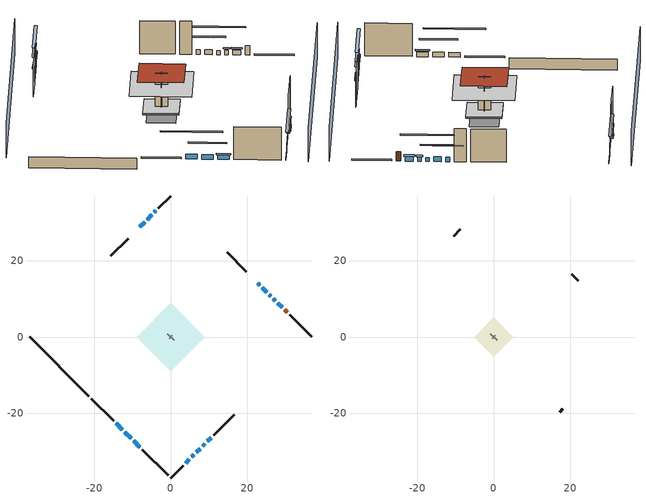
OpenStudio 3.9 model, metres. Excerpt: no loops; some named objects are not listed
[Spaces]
conditioned space 1
 floor to garage 1 (Floor1 construction): -5.17,0 0,5.17 5.17,0 0,-5.17 z0.3
 floor foundation (Slab2 construction): -4.21,0 0,4.21 4.21,0 0,-4.21 z-2.13
 floor adiabatic (AdiabaticFloorConstruction): -8.94,0 0,8.94 8.94,0 0,-8.94 z5.18
 wall outside (Wall3 construction): -7.46,-29.48 -0.66,-36.28 z0.3:7.62
 wall outside (Wall4 construction): -11.14,25.8 -15.71,21.24 z0.3:7.62
 wall outside (Wall7 construction): 19.81,17.13 14.76,22.19 z0.3:7.62
 wall outside (Wall8 construction): 11.24,-25.7 16.59,-20.35 z0.3:7.62
 wall outside (RimJoist1 construction): -20.77,-16.17 -14.99,-21.95 z0.3:0.61
 wall outside (RimJoist2 construction): 0,36.94 -3.21,33.73 z0.3:0.61
 wall outside (RimJoist3 construction): 36.94,0 31.17,5.78 z0.3:0.61
 wall outside (RimJoist4 construction): 0,-36.94 3.21,-33.73 z0.3:0.61
 wall outside (AdiabaticWallConstruction): -14.33,-22.61 -12.7,-24.24 / -12.04,-24.9 -10.41,-26.53 / -9.76,-27.19 -8.12,-28.82 / 23.38,13.56 22.85,14.09 / 27.44,9.51 26.9,10.04 z0.3:1.31; -3.87,33.07 -4.3,32.64 z0.3:1.1; -4.96,31.99 -6.2,30.74 / -6.86,30.09 -8.1,28.84 z0.3:1.49; 26.25,10.69 25.81,11.13 z0.3:1.13; 25.15,11.79 24.04,12.9 / 29.21,7.74 28.09,8.85 z0.3:1.37; 3.87,-33.07 4.87,-32.07 / 6.73,-30.22 7.73,-29.22 / 9.58,-27.36 10.58,-26.36 z0.3:1.22; 5.52,-31.42 6.07,-30.87 / 8.38,-28.56 8.93,-28.01 z0.3:1.34
 wall outside (AdiabaticWallConstruction 1): 30.51,6.43 29.86,7.08 z0.3:2.34
 wall to garage 1 (Wall5 construction): 0.86,-0.86 -0.86,0.86 z0.3:7.62
 wall to garage 1 (Wall6 construction): 0.43,0.43 -0.43,-0.43 z0.3:7.62
 wall foundation (FoundationWall1 construction): -36.94,0 -21.42,-15.52 z-2.13:0.3
 window (WindowConstruction): -14.33,-22.61 -12.7,-24.24 z0.3:1.31
 window (WindowConstruction 1): -12.04,-24.9 -10.41,-26.53 z0.3:1.31
 window (WindowConstruction 2): -9.75,-27.19 -8.12,-28.82 z0.3:1.31
 window (WindowConstruction 3): -3.87,33.07 -4.3,32.64 z0.3:1.1
 window (WindowConstruction 4): -4.96,31.99 -6.2,30.74 z0.3:1.49
 window (WindowConstruction 5): -6.86,30.09 -8.1,28.84 z0.3:1.49
 window (WindowConstruction 6): 26.25,10.69 25.81,11.13 z0.3:1.13
 window (WindowConstruction 7): 25.15,11.79 24.04,12.9 z0.3:1.37
 window (WindowConstruction 8): 23.38,13.56 22.85,14.09 z0.3:1.31
 window (WindowConstruction 9): 29.21,7.74 28.09,8.85 z0.3:1.37
 window (WindowConstruction 10): 27.43,9.51 26.91,10.04 z0.3:1.31
 window (WindowConstruction 11): 3.87,-33.07 4.87,-32.07 z0.3:1.22
 window (WindowConstruction 12): 5.52,-31.42 6.07,-30.87 z0.3:1.34
 window (WindowConstruction 13): 6.73,-30.22 7.72,-29.22 z0.3:1.22
 window (WindowConstruction 14): 8.38,-28.56 8.93,-28.02 z0.3:1.34
 window (WindowConstruction 15): 9.58,-27.36 10.58,-26.36 z0.3:1.22
 door (Door): 30.51,6.43 29.86,7.08 z0.3:2.34
 ceiling adiabatic (AdiabaticFloorConstruction): 0,-8.94 8.94,0 0,8.94 -8.94,0 z5.18
 roof outside (Roof1 construction): 0,6.67 -6.67,0 0,-6.67 6.67,0 z7.62
garage 1
 floor foundation (Slab1 construction): -5.17,0 0,5.17 5.17,0 0,-5.17 z0
 wall outside (Wall1 construction): -8.76,28.18 -10.48,26.46 z0.3:7.62
 wall outside (Wall2 construction): 22.19,14.75 20.47,16.47 z0.3:7.62
 wall outside (Wall9 construction): 17.25,-19.69 18.11,-18.83 z0.3:7.62
shading: 3.23,-40.17 40.17,-3.23 / -3.23,40.17 -40.17,3.23 z0:7.62; -9.04,-27.9 -18,-18.94 -18.43,-19.37 -9.47,-28.34 z6.49; -8.47,-28.47 -13.98,-22.96 -14.42,-23.39 -8.9,-28.9 z4.05; -7.91,-29.04 -9.97,-26.97 -10.4,-27.4 -8.34,-29.47 z1.62; -7.96,28.98 -0.2,36.74 -0.64,37.17 -8.39,29.41 z6.28; -8.14,28.8 -3.02,33.93 -3.45,34.36 -8.57,29.23 z4.24; -8.32,28.63 -6.64,30.3 -7.07,30.73 -8.75,29.06 z1.8; 22.15,14.8 29.91,7.03 30.34,7.46 22.58,15.23 z6.31; 22.1,14.84 27.09,9.85 27.52,10.28 22.53,15.27 z4.11; 20.91,16.03 25.32,11.62 25.75,12.05 21.34,16.46 z4.05; 27.88,9.07 29.42,7.52 29.85,7.95 28.31,9.5 z1.68; 26.69,10.25 27.65,9.29 28.08,9.72 27.12,10.68 z1.62; 8.53,-28.41 0.2,-36.74 0.64,-37.17 8.96,-28.84 z6.4; 8.01,-28.93 3.58,-33.36 4.02,-33.79 8.44,-29.36 z4.08; 9.66,-27.28 4.79,-32.16 5.22,-32.59 10.1,-27.71 z3.96; 9.14,-27.8 8.17,-28.78 8.6,-29.21 9.57,-28.23 z1.65; 10.8,-26.14 9.37,-27.57 9.8,-28 11.23,-26.58 z1.52
[Site]
Portland Intl Arpt_OR: Latitude {deg}=45.59; Longitude {deg}=-122.6; Time Zone {hr}=-8; Elevation {m}=33; Terrain=Suburbs; Keep Site Location Information=Yes
[Site:GroundTemperature:Shallow]
10.2558, 8.96328, 8.85977, 9.47314, 11.9355, 14.3863, 16.5111, 17.8571, 17.9714, 16.8767, 14.8061, 12.4304
[Site:WaterMainsTemperature]
Calculation Method=Schedule; Temperature Schedule=mains temperature schedule
[Building]
Building 1
[Material] Roughness=Rough
Name | Thickness {m} | Conductivity {W/m-K} | Density {kg/m3} | Specific Heat {J/kg-K} | Thermal Absorptance | Solar Absorptance | Visible Absorptance
slate or tile shingles | 0.01905 | 0.840978 | 1899.972 | 799.717 | 0.9 | 0.75 | 0.75
roof rigid ins | 0.103632 | 0.029427 | 32.04 | 1214.23 | 0.9 | 0.7 | 0.7
osb sheathing 0.75 in. | 0.01905 | 0.115458 | 512.64 | 1214.23 | 0.9 | 0.7 | 0.7
roof stud and cavity | 0.2032 | 0.0822971 | 78.34581 | 1123.46 | 0.9 | 0.7 | 0.7
gypsum board | 0.0127 | 0.160291 | 801 | 837.4 | 0.9 | 0.6 | 0.6
wood siding | 0.0254 | 0.102417 | 544.68 | 1172.36 | 0.9 | 0.85 | 0.85
osb sheathing 0.5 in. | 0.0127 | 0.115458 | 512.64 | 1214.23 | 0.9 | 0.7 | 0.7
wall stud and cavity | 0.1397 | 0.727959 | 139.0536 | 1170.24 | 0.9 | 0.6 | 0.6
wall stud and cavity 1 | 0.1397 | 0.550994 | 139.0536 | 1170.24 | 0.9 | 0.7 | 0.7
osb sheathing 0.5 in. 1; osb sheathing 0.5 in. 2 | 0.0127 | 0.115458 | 512.64 | 1214.23
wall stud and cavity 2 | 0.1397 | 0.335416 | 139.0536 | 1170.24 | 0.9 | 0.7 | 0.7
rim joist stud and cavity | 0.0508 | 0.178688 | 50.32683 | 1063.81 | 0.9 | 0.6 | 0.6
floor stud and cavity | 0.1397 | 0.923637 | 92.3553 | 1139.71 | 0.9 | 0.7 | 0.7
floor covering | 0.0127 | 0.0433444 | 54.468 | 1339.84 | 0.9 | 0.6 | 0.6
concrete 4.0 in. | 0.1016 | 1.803125 | 2242.8 | 837.4 | 0.9 | 0.7 | 0.7
concrete 8.0 in. | 0.2032 | 1.803125 | 2242.8 | 837.4 | 0.9 | 0.7 | 0.7
gypsum board 1 | 0.0127 | 0.160291 | 801 | 837.4 | 0.9 | 0.7 | 0.7
floor covering 1 | 0.0127 | 0.0450781 | 54.468 | 1339.84 | 0.9 | 0.9 | 0.9
wood siding 1; wood siding 2 | 0.0254 | 0.102417 | 544.68 | 1172.36
wall rigid ins; floor rigid ins | 0.512978 | 0.029427 | 32.04 | 1214.23 | 0.9 | 0.7 | 0.7
wall stud and cavity 3 | 0.0889 | 0.380278 | 52.3479 | 1209.89 | 0.9 | 0.7 | 0.7
door material | 0.04445 | 0.0612267 | 512.64 | 1214.23 | 0.9 | 0.7 | 0.7
floor stud and cavity 1 | 0.1397 | 1.75129 | 37.0049 | 1207.88 | 0.9 | 0.7 | 0.7
wall stud and cavity 4 | 0.0889 | 0.391764 | 83.0341 | 1211.67 | 0.9 | 0.7 | 0.7
furniture material conditioned space 1; furniture material garage 1 | 0.1524 | 0.115458 | 640.8 | 1214.23 | 0.9 | 0.6 | 0.6
[Construction]
Roof1 construction: slate or tile shingles, roof rigid ins, osb sheathing 0.75 in., roof stud and cavity, gypsum board
Wall1 construction; Wall2 construction: wood siding, osb sheathing 0.5 in., wall stud and cavity
Wall3 construction; Wall4 construction: wood siding, osb sheathing 0.5 in., wall stud and cavity 1, gypsum board
Wall5 construction: osb sheathing 0.5 in. 1, wall stud and cavity 2, gypsum board
Wall6 construction: osb sheathing 0.5 in. 2, wall stud and cavity 2, gypsum board
Wall7 construction; Wall8 construction: wood siding, osb sheathing 0.5 in. 1, wall stud and cavity 1, gypsum board
Wall9 construction: wood siding, osb sheathing 0.5 in. 1, wall stud and cavity
RimJoist1 construction; RimJoist2 construction; RimJoist3 construction; RimJoist4 construction: wood siding, rim joist stud and cavity
Floor1 construction: floor stud and cavity, osb sheathing 0.75 in., floor covering
Slab1 construction: concrete 4.0 in.
FoundationWall1 construction: concrete 8.0 in., gypsum board 1
Slab2 construction: concrete 4.0 in., floor covering 1
WindowConstruction; WindowConstruction 1; WindowConstruction 2; WindowConstruction 3; WindowConstruction 4; WindowConstruction 5; WindowConstruction 6; WindowConstruction 7; WindowConstruction 8; WindowConstruction 9; WindowConstruction 10; WindowConstruction 11; WindowConstruction 12; WindowConstruction 13; WindowConstruction 14; WindowConstruction 15: WindowMaterial
AdiabaticWallConstruction: wood siding 1, wall rigid ins, wall stud and cavity 3, gypsum board
Door: door material
AdiabaticWallConstruction 1: wood siding 2, wall rigid ins, wall stud and cavity 3, gypsum board
AdiabaticFloorConstruction: floor stud and cavity 1, floor rigid ins, osb sheathing 0.75 in., floor covering
PartitionWallConstruction: gypsum board, wall stud and cavity 4, gypsum board
furniture construction conditioned space 1: furniture material conditioned space 1
furniture construction garage 1: furniture material garage 1
[WindowMaterial:SimpleGlazingSystem]
WindowMaterial: U-Factor {W/m2-K}=4.31528; Solar Heat Gain Coefficient=0.67
[ThermalZone] Multiplier=1; Use Ideal Air Loads=No
Name | Volume {m3} | Thermostat
conditioned space | 606.66 | conditioned space temperature setpoint
garage | 130.484
[Sizing:Zone]
garage: Zone Cooling Design Supply Air Temperature Input Method=SupplyAirTemperature; Zone Cooling Design Supply Air Temperature {C}=14; Zone Cooling Design Supply Air Temperature Difference {deltaC}=11.11; Zone Heating Design Supply Air Temperature Input Method=SupplyAirTemperature; Zone Heating Design Supply Air Temperature {C}=40; Zone Heating Design Supply Air Temperature Difference {deltaC}=11.11; Zone Cooling Design Supply Air Humidity Ratio {kg-H2O/kg-air}=0.0085; Zone Heating Design Supply Air Humidity Ratio {kg-H2O/kg-air}=0.008; Cooling Design Air Flow Method=DesignDay; Heating Design Air Flow Method=DesignDay; Account for Dedicated Outdoor Air System=No; Dedicated Outdoor Air System Control Strategy=NeutralSupplyAir; Dedicated Outdoor Air Low Setpoint Temperature for Design {C}=autosize; Dedicated Outdoor Air High Setpoint Temperature for Design {C}=autosize; Zone Load Sizing Method=Sensible Load Only No Latent Load; Zone Latent Cooling Design Supply Air Humidity Ratio Input Method=HumidityRatioDifference; Zone Cooling Design Supply Air Humidity Ratio Difference {kgWater/kgDryAir}=0.005; Zone Latent Heating Design Supply Air Humidity Ratio Input Method=HumidityRatioDifference; Zone Humidification Design Supply Air Humidity Ratio Difference {kgWater/kgDryAir}=0.005; Sizing Option=Coincident
[Space]
Name | Thermal Zone | Volume {m3}
conditioned space 1 | conditioned space | 606.66
garage 1 | garage | 130.484
[ThermostatSetpoint:DualSetpoint]
conditioned space temperature setpoint: Heating Setpoint Temperature Schedule=heating setpoint; Cooling Setpoint Temperature Schedule=cooling setpoint; Temperature Difference Between Cutout And Setpoint {deltaC}=0
[Foundation:Kiva] Wall Depth Below Slab {m}=0.2032
Name | Initial Indoor Air Temperature {C} | Wall Height Above Grade {m}
Foundation Kiva 1 | 13.4258 | 0.1016
Foundation Kiva 2 | 21.1111 | 0.3048
[Foundation:Kiva:Settings]
Soil Conductivity {W/m-K}=1.3848; Soil Density {kg/m3}=1842.3; Soil Specific Heat {J/kg-K}=418.7; Ground Solar Absorptivity=0.9; Ground Thermal Absorptivity=0.9; Ground Surface Roughness {m}=0.03; Far-Field Width {m}=40; Deep-Ground Boundary Condition=ZeroFlux; Deep-Ground Depth {m}=40; Minimum Cell Dimension {m}=0.2; Maximum Cell Growth Coefficient=3; Simulation Timestep=Timestep
[SurfaceProperty:ExposedFoundationPerimeter] Exposed Perimeter Calculation Method=TotalExposedPerimeter
Name | Total Exposed Perimeter {m}
Slab1 | 18.288
Slab2 | 21.9456
[SurfaceProperty:IncidentSolarMultiplier] Incident Solar Multiplier=1; Incident Solar Multiplier Schedule=trans schedule winter=0.85 summer=0.7
Window1; Window2; Window3; Window4; Window5; Window6; Window7; Window8; Window9; Window10; Window11; Window12; Window13; Window14; Window15; Window16
[InternalMass:Definition] Design Level Calculation Method=SurfaceArea
Name | Construction | Surface Area {m2}
partition wall mass | PartitionWallConstruction | 248.794
furniture mass conditioned space 1 | furniture construction conditioned space 1 | 99.51774
furniture mass garage 1 | furniture construction garage 1 | 5.35122
[InternalMass] Multiplier=1
Name | Internal Mass Definition | Space or SpaceType
partition wall mass | partition wall mass | conditioned space 1
furniture mass conditioned space 1 | furniture mass conditioned space 1 | conditioned space 1
furniture mass garage 1 | furniture mass garage 1 | garage 1
[EnergyManagementSystem:Sensor]
Name | Output Variable or Output Meter Index Key | Output Variable or Output Meter
water_heater_amb_temp | garage | Zone Mean Air Temperature
water_heater_amb_rh | garage | Zone Air Relative Humidity
water_heater_T_set | water heater setpoint | Schedule Value
out_pb_s |  | Site Outdoor Air Barometric Pressure
out_wt_s |  | Site Outdoor Air Humidity Ratio
site_vw_s |  | Site Wind Speed
cool_season | cooling season schedule | Schedule Value
natural_vent_s | natural vent schedule | Schedule Value
htg_sp_s | heating setpoint | Schedule Value
clg_sp_s | cooling setpoint | Schedule Value
mech_vent_range_fan_0_sch_s | mech vent range fan 0 schedule | Schedule Value
mech_vent_bath_fan_0_sch_s | mech vent bath fan 0 schedule | Schedule Value
clothes_dryer_exhaust_0_sch_s | clothes_dryer | Schedule Value
htg_load_cond |  | Heating:EnergyTransfer:Zone:CONDITIONED SPACE
clg_load_cond |  | Cooling:EnergyTransfer:Zone:CONDITIONED SPACE
s_conv | Floor1 | Surface Inside Face Convection Heat Gain Energy
s_ig | Floor1 | Surface Inside Face Internal Gains Radiation Heat Gain Energy
s_sol | Floor1 | Surface Inside Face Solar Radiation Heat Gain Energy
s_lgt | Floor1 | Surface Inside Face Lights Radiation Heat Gain Energy
s_surf | Floor1 | Surface Inside Face Net Surface Thermal Radiation Heat Gain Energy
s_conv_1 | FoundationWall1 | Surface Inside Face Convection Heat Gain Energy
s_ig_1 | FoundationWall1 | Surface Inside Face Internal Gains Radiation Heat Gain Energy
s_sol_1 | FoundationWall1 | Surface Inside Face Solar Radiation Heat Gain Energy
s_lgt_1 | FoundationWall1 | Surface Inside Face Lights Radiation Heat Gain Energy
s_surf_1 | FoundationWall1 | Surface Inside Face Net Surface Thermal Radiation Heat Gain Energy
s_conv_2 | inferred conditioned ceiling | Surface Inside Face Convection Heat Gain Energy
s_ig_2 | inferred conditioned ceiling | Surface Inside Face Internal Gains Radiation Heat Gain Energy
s_sol_2 | inferred conditioned ceiling | Surface Inside Face Solar Radiation Heat Gain Energy
s_lgt_2 | inferred conditioned ceiling | Surface Inside Face Lights Radiation Heat Gain Energy
s_surf_2 | inferred conditioned ceiling | Surface Inside Face Net Surface Thermal Radiation Heat Gain Energy
s_conv_3 | inferred conditioned floor | Surface Inside Face Convection Heat Gain Energy
s_ig_3 | inferred conditioned floor | Surface Inside Face Internal Gains Radiation Heat Gain Energy
s_sol_3 | inferred conditioned floor | Surface Inside Face Solar Radiation Heat Gain Energy
s_lgt_3 | inferred conditioned floor | Surface Inside Face Lights Radiation Heat Gain Energy
s_surf_3 | inferred conditioned floor | Surface Inside Face Net Surface Thermal Radiation Heat Gain Energy
s_conv_4 | RimJoist1 | Surface Inside Face Convection Heat Gain Energy
s_ig_4 | RimJoist1 | Surface Inside Face Internal Gains Radiation Heat Gain Energy
s_sol_4 | RimJoist1 | Surface Inside Face Solar Radiation Heat Gain Energy
s_lgt_4 | RimJoist1 | Surface Inside Face Lights Radiation Heat Gain Energy
s_surf_4 | RimJoist1 | Surface Inside Face Net Surface Thermal Radiation Heat Gain Energy
s_conv_5 | RimJoist2 | Surface Inside Face Convection Heat Gain Energy
s_ig_5 | RimJoist2 | Surface Inside Face Internal Gains Radiation Heat Gain Energy
s_sol_5 | RimJoist2 | Surface Inside Face Solar Radiation Heat Gain Energy
s_lgt_5 | RimJoist2 | Surface Inside Face Lights Radiation Heat Gain Energy
s_surf_5 | RimJoist2 | Surface Inside Face Net Surface Thermal Radiation Heat Gain Energy
s_conv_6 | RimJoist3 | Surface Inside Face Convection Heat Gain Energy
s_ig_6 | RimJoist3 | Surface Inside Face Internal Gains Radiation Heat Gain Energy
s_sol_6 | RimJoist3 | Surface Inside Face Solar Radiation Heat Gain Energy
s_lgt_6 | RimJoist3 | Surface Inside Face Lights Radiation Heat Gain Energy
s_surf_6 | RimJoist3 | Surface Inside Face Net Surface Thermal Radiation Heat Gain Energy
s_conv_7 | RimJoist4 | Surface Inside Face Convection Heat Gain Energy
s_ig_7 | RimJoist4 | Surface Inside Face Internal Gains Radiation Heat Gain Energy
s_sol_7 | RimJoist4 | Surface Inside Face Solar Radiation Heat Gain Energy
s_lgt_7 | RimJoist4 | Surface Inside Face Lights Radiation Heat Gain Energy
s_surf_7 | RimJoist4 | Surface Inside Face Net Surface Thermal Radiation Heat Gain Energy
s_conv_8 | Roof1 | Surface Inside Face Convection Heat Gain Energy
s_ig_8 | Roof1 | Surface Inside Face Internal Gains Radiation Heat Gain Energy
s_sol_8 | Roof1 | Surface Inside Face Solar Radiation Heat Gain Energy
s_lgt_8 | Roof1 | Surface Inside Face Lights Radiation Heat Gain Energy
s_surf_8 | Roof1 | Surface Inside Face Net Surface Thermal Radiation Heat Gain Energy
s_conv_9 | Slab2 | Surface Inside Face Convection Heat Gain Energy
s_ig_9 | Slab2 | Surface Inside Face Internal Gains Radiation Heat Gain Energy
s_sol_9 | Slab2 | Surface Inside Face Solar Radiation Heat Gain Energy
s_lgt_9 | Slab2 | Surface Inside Face Lights Radiation Heat Gain Energy
s_surf_9 | Slab2 | Surface Inside Face Net Surface Thermal Radiation Heat Gain Energy
ss_sol | Door1 | Surface Inside Face Solar Radiation Heat Gain Energy
ss_lgt | Door1 | Surface Inside Face Lights Radiation Heat Gain Energy
ss_conv | Door1 | Surface Inside Face Convection Heat Gain Energy
ss_ig | Door1 | Surface Inside Face Internal Gains Radiation Heat Gain Energy
ss_surf | Door1 | Surface Inside Face Net Surface Thermal Radiation Heat Gain Energy
ss_conv_1 | Window1 | Surface Inside Face Convection Heat Gain Energy
ss_ig_1 | Window1 | Surface Inside Face Internal Gains Radiation Heat Gain Energy
ss_surf_1 | Window1 | Surface Inside Face Net Surface Thermal Radiation Heat Gain Energy
ss_trans_in | Window1 | Surface Window Transmitted Solar Radiation Rate
ss_back_out | Window1 | Surface Window Shortwave from Zone Back Out Window Heat Transfer Rate
ss_trans_out | Window1 | Surface Inside Face Initial Transmitted Diffuse Transmitted Out Window Solar Radiation Rate
ss_conv_2 | Window10 | Surface Inside Face Convection Heat Gain Energy
ss_ig_2 | Window10 | Surface Inside Face Internal Gains Radiation Heat Gain Energy
ss_surf_2 | Window10 | Surface Inside Face Net Surface Thermal Radiation Heat Gain Energy
ss_trans_in_1 | Window10 | Surface Window Transmitted Solar Radiation Rate
ss_back_out_1 | Window10 | Surface Window Shortwave from Zone Back Out Window Heat Transfer Rate
ss_trans_out_1 | Window10 | Surface Inside Face Initial Transmitted Diffuse Transmitted Out Window Solar Radiation Rate
ss_conv_3 | Window11 | Surface Inside Face Convection Heat Gain Energy
ss_ig_3 | Window11 | Surface Inside Face Internal Gains Radiation Heat Gain Energy
ss_surf_3 | Window11 | Surface Inside Face Net Surface Thermal Radiation Heat Gain Energy
ss_trans_in_2 | Window11 | Surface Window Transmitted Solar Radiation Rate
ss_back_out_2 | Window11 | Surface Window Shortwave from Zone Back Out Window Heat Transfer Rate
ss_trans_out_2 | Window11 | Surface Inside Face Initial Transmitted Diffuse Transmitted Out Window Solar Radiation Rate
ss_conv_4 | Window12 | Surface Inside Face Convection Heat Gain Energy
ss_ig_4 | Window12 | Surface Inside Face Internal Gains Radiation Heat Gain Energy
ss_surf_4 | Window12 | Surface Inside Face Net Surface Thermal Radiation Heat Gain Energy
ss_trans_in_3 | Window12 | Surface Window Transmitted Solar Radiation Rate
ss_back_out_3 | Window12 | Surface Window Shortwave from Zone Back Out Window Heat Transfer Rate
ss_trans_out_3 | Window12 | Surface Inside Face Initial Transmitted Diffuse Transmitted Out Window Solar Radiation Rate
ss_conv_5 | Window13 | Surface Inside Face Convection Heat Gain Energy
ss_ig_5 | Window13 | Surface Inside Face Internal Gains Radiation Heat Gain Energy
ss_surf_5 | Window13 | Surface Inside Face Net Surface Thermal Radiation Heat Gain Energy
ss_trans_in_4 | Window13 | Surface Window Transmitted Solar Radiation Rate
ss_back_out_4 | Window13 | Surface Window Shortwave from Zone Back Out Window Heat Transfer Rate
ss_trans_out_4 | Window13 | Surface Inside Face Initial Transmitted Diffuse Transmitted Out Window Solar Radiation Rate
ss_conv_6 | Window14 | Surface Inside Face Convection Heat Gain Energy
ss_ig_6 | Window14 | Surface Inside Face Internal Gains Radiation Heat Gain Energy
ss_surf_6 | Window14 | Surface Inside Face Net Surface Thermal Radiation Heat Gain Energy
ss_trans_in_5 | Window14 | Surface Window Transmitted Solar Radiation Rate
ss_back_out_5 | Window14 | Surface Window Shortwave from Zone Back Out Window Heat Transfer Rate
ss_trans_out_5 | Window14 | Surface Inside Face Initial Transmitted Diffuse Transmitted Out Window Solar Radiation Rate
ss_conv_7 | Window15 | Surface Inside Face Convection Heat Gain Energy
ss_ig_7 | Window15 | Surface Inside Face Internal Gains Radiation Heat Gain Energy
ss_surf_7 | Window15 | Surface Inside Face Net Surface Thermal Radiation Heat Gain Energy
ss_trans_in_6 | Window15 | Surface Window Transmitted Solar Radiation Rate
ss_back_out_6 | Window15 | Surface Window Shortwave from Zone Back Out Window Heat Transfer Rate
ss_trans_out_6 | Window15 | Surface Inside Face Initial Transmitted Diffuse Transmitted Out Window Solar Radiation Rate
ss_conv_8 | Window16 | Surface Inside Face Convection Heat Gain Energy
ss_ig_8 | Window16 | Surface Inside Face Internal Gains Radiation Heat Gain Energy
ss_surf_8 | Window16 | Surface Inside Face Net Surface Thermal Radiation Heat Gain Energy
ss_trans_in_7 | Window16 | Surface Window Transmitted Solar Radiation Rate
ss_back_out_7 | Window16 | Surface Window Shortwave from Zone Back Out Window Heat Transfer Rate
ss_trans_out_7 | Window16 | Surface Inside Face Initial Transmitted Diffuse Transmitted Out Window Solar Radiation Rate
ss_conv_9 | Window2 | Surface Inside Face Convection Heat Gain Energy
ss_ig_9 | Window2 | Surface Inside Face Internal Gains Radiation Heat Gain Energy
ss_surf_9 | Window2 | Surface Inside Face Net Surface Thermal Radiation Heat Gain Energy
ss_trans_in_8 | Window2 | Surface Window Transmitted Solar Radiation Rate
ss_back_out_8 | Window2 | Surface Window Shortwave from Zone Back Out Window Heat Transfer Rate
ss_trans_out_8 | Window2 | Surface Inside Face Initial Transmitted Diffuse Transmitted Out Window Solar Radiation Rate
ss_conv_10 | Window3 | Surface Inside Face Convection Heat Gain Energy
ss_ig_10 | Window3 | Surface Inside Face Internal Gains Radiation Heat Gain Energy
ss_surf_10 | Window3 | Surface Inside Face Net Surface Thermal Radiation Heat Gain Energy
ss_trans_in_9 | Window3 | Surface Window Transmitted Solar Radiation Rate
ss_back_out_9 | Window3 | Surface Window Shortwave from Zone Back Out Window Heat Transfer Rate
ss_trans_out_9 | Window3 | Surface Inside Face Initial Transmitted Diffuse Transmitted Out Window Solar Radiation Rate
ss_conv_11 | Window4 | Surface Inside Face Convection Heat Gain Energy
ss_ig_11 | Window4 | Surface Inside Face Internal Gains Radiation Heat Gain Energy
ss_surf_11 | Window4 | Surface Inside Face Net Surface Thermal Radiation Heat Gain Energy
ss_trans_in_10 | Window4 | Surface Window Transmitted Solar Radiation Rate
ss_back_out_10 | Window4 | Surface Window Shortwave from Zone Back Out Window Heat Transfer Rate
ss_trans_out_10 | Window4 | Surface Inside Face Initial Transmitted Diffuse Transmitted Out Window Solar Radiation Rate
ss_conv_12 | Window5 | Surface Inside Face Convection Heat Gain Energy
ss_ig_12 | Window5 | Surface Inside Face Internal Gains Radiation Heat Gain Energy
ss_surf_12 | Window5 | Surface Inside Face Net Surface Thermal Radiation Heat Gain Energy
ss_trans_in_11 | Window5 | Surface Window Transmitted Solar Radiation Rate
ss_back_out_11 | Window5 | Surface Window Shortwave from Zone Back Out Window Heat Transfer Rate
ss_trans_out_11 | Window5 | Surface Inside Face Initial Transmitted Diffuse Transmitted Out Window Solar Radiation Rate
ss_conv_13 | Window6 | Surface Inside Face Convection Heat Gain Energy
ss_ig_13 | Window6 | Surface Inside Face Internal Gains Radiation Heat Gain Energy
ss_surf_13 | Window6 | Surface Inside Face Net Surface Thermal Radiation Heat Gain Energy
ss_trans_in_12 | Window6 | Surface Window Transmitted Solar Radiation Rate
ss_back_out_12 | Window6 | Surface Window Shortwave from Zone Back Out Window Heat Transfer Rate
ss_trans_out_12 | Window6 | Surface Inside Face Initial Transmitted Diffuse Transmitted Out Window Solar Radiation Rate
ss_conv_14 | Window7 | Surface Inside Face Convection Heat Gain Energy
ss_ig_14 | Window7 | Surface Inside Face Internal Gains Radiation Heat Gain Energy
ss_surf_14 | Window7 | Surface Inside Face Net Surface Thermal Radiation Heat Gain Energy
ss_trans_in_13 | Window7 | Surface Window Transmitted Solar Radiation Rate
ss_back_out_13 | Window7 | Surface Window Shortwave from Zone Back Out Window Heat Transfer Rate
ss_trans_out_13 | Window7 | Surface Inside Face Initial Transmitted Diffuse Transmitted Out Window Solar Radiation Rate
ss_conv_15 | Window8 | Surface Inside Face Convection Heat Gain Energy
ss_ig_15 | Window8 | Surface Inside Face Internal Gains Radiation Heat Gain Energy
ss_surf_15 | Window8 | Surface Inside Face Net Surface Thermal Radiation Heat Gain Energy
ss_trans_in_14 | Window8 | Surface Window Transmitted Solar Radiation Rate
ss_back_out_14 | Window8 | Surface Window Shortwave from Zone Back Out Window Heat Transfer Rate
ss_trans_out_14 | Window8 | Surface Inside Face Initial Transmitted Diffuse Transmitted Out Window Solar Radiation Rate
ss_conv_16 | Window9 | Surface Inside Face Convection Heat Gain Energy
ss_ig_16 | Window9 | Surface Inside Face Internal Gains Radiation Heat Gain Energy
ss_surf_16 | Window9 | Surface Inside Face Net Surface Thermal Radiation Heat Gain Energy
ss_trans_in_15 | Window9 | Surface Window Transmitted Solar Radiation Rate
ss_back_out_15 | Window9 | Surface Window Shortwave from Zone Back Out Window Heat Transfer Rate
ss_trans_out_15 | Window9 | Surface Inside Face Initial Transmitted Diffuse Transmitted Out Window Solar Radiation Rate
s_conv_10 | Wall3 | Surface Inside Face Convection Heat Gain Energy
s_ig_10 | Wall3 | Surface Inside Face Internal Gains Radiation Heat Gain Energy
s_sol_10 | Wall3 | Surface Inside Face Solar Radiation Heat Gain Energy
s_lgt_10 | Wall3 | Surface Inside Face Lights Radiation Heat Gain Energy
s_surf_10 | Wall3 | Surface Inside Face Net Surface Thermal Radiation Heat Gain Energy
s_conv_11 | Wall4 | Surface Inside Face Convection Heat Gain Energy
s_ig_11 | Wall4 | Surface Inside Face Internal Gains Radiation Heat Gain Energy
s_sol_11 | Wall4 | Surface Inside Face Solar Radiation Heat Gain Energy
s_lgt_11 | Wall4 | Surface Inside Face Lights Radiation Heat Gain Energy
s_surf_11 | Wall4 | Surface Inside Face Net Surface Thermal Radiation Heat Gain Energy
s_conv_12 | Wall5 | Surface Inside Face Convection Heat Gain Energy
s_ig_12 | Wall5 | Surface Inside Face Internal Gains Radiation Heat Gain Energy
s_sol_12 | Wall5 | Surface Inside Face Solar Radiation Heat Gain Energy
s_lgt_12 | Wall5 | Surface Inside Face Lights Radiation Heat Gain Energy
s_surf_12 | Wall5 | Surface Inside Face Net Surface Thermal Radiation Heat Gain Energy
s_conv_13 | Wall6 | Surface Inside Face Convection Heat Gain Energy
s_ig_13 | Wall6 | Surface Inside Face Internal Gains Radiation Heat Gain Energy
s_sol_13 | Wall6 | Surface Inside Face Solar Radiation Heat Gain Energy
s_lgt_13 | Wall6 | Surface Inside Face Lights Radiation Heat Gain Energy
s_surf_13 | Wall6 | Surface Inside Face Net Surface Thermal Radiation Heat Gain Energy
s_conv_14 | Wall7 | Surface Inside Face Convection Heat Gain Energy
s_ig_14 | Wall7 | Surface Inside Face Internal Gains Radiation Heat Gain Energy
s_sol_14 | Wall7 | Surface Inside Face Solar Radiation Heat Gain Energy
s_lgt_14 | Wall7 | Surface Inside Face Lights Radiation Heat Gain Energy
s_surf_14 | Wall7 | Surface Inside Face Net Surface Thermal Radiation Heat Gain Energy
s_conv_15 | Wall8 | Surface Inside Face Convection Heat Gain Energy
s_ig_15 | Wall8 | Surface Inside Face Internal Gains Radiation Heat Gain Energy
s_sol_15 | Wall8 | Surface Inside Face Solar Radiation Heat Gain Energy
s_lgt_15 | Wall8 | Surface Inside Face Lights Radiation Heat Gain Energy
s_surf_15 | Wall8 | Surface Inside Face Net Surface Thermal Radiation Heat Gain Energy
im_conv | furniture mass conditioned space 1 | Surface Inside Face Convection Heat Gain Energy
im_ig | furniture mass conditioned space 1 | Surface Inside Face Internal Gains Radiation Heat Gain Energy
im_sol | furniture mass conditioned space 1 | Surface Inside Face Solar Radiation Heat Gain Energy
im_lgt | furniture mass conditioned space 1 | Surface Inside Face Lights Radiation Heat Gain Energy
im_surf | furniture mass conditioned space 1 | Surface Inside Face Net Surface Thermal Radiation Heat Gain Energy
im_conv_1 | partition wall mass | Surface Inside Face Convection Heat Gain Energy
im_ig_1 | partition wall mass | Surface Inside Face Internal Gains Radiation Heat Gain Energy
im_sol_1 | partition wall mass | Surface Inside Face Solar Radiation Heat Gain Energy
im_lgt_1 | partition wall mass | Surface Inside Face Lights Radiation Heat Gain Energy
im_surf_1 | partition wall mass | Surface Inside Face Net Surface Thermal Radiation Heat Gain Energy
airflow_gain | infil flow | Infiltration Sensible Heat Gain Energy
airflow_loss | infil flow | Infiltration Sensible Heat Loss Energy
airflow_gain_1 | natural vent flow | Infiltration Sensible Heat Gain Energy
airflow_loss_1 | natural vent flow | Infiltration Sensible Heat Loss Energy
airflow_gain_2 | whole house fan flow | Infiltration Sensible Heat Gain Energy
airflow_loss_2 | whole house fan flow | Infiltration Sensible Heat Loss Energy
mv_conv | mech vent bath fan 0 | Electric Equipment Convective Heating Energy
mv_rad | mech vent bath fan 0 | Electric Equipment Radiant Heating Energy
mv_conv_1 | mech vent house fan | Electric Equipment Convective Heating Energy
mv_rad_1 | mech vent house fan | Electric Equipment Radiant Heating Energy
mv_conv_2 | mech vent house fan cfis | Electric Equipment Convective Heating Energy
mv_rad_2 | mech vent house fan cfis | Electric Equipment Radiant Heating Energy
mv_conv_3 | mech vent range fan 0 | Electric Equipment Convective Heating Energy
mv_rad_3 | mech vent range fan 0 | Electric Equipment Radiant Heating Energy
mv_conv_4 | mech vent house fan latent load | Other Equipment Convective Heating Energy
mv_rad_4 | mech vent house fan latent load | Other Equipment Radiant Heating Energy
mv_conv_5 | mech vent house fan sensible load | Other Equipment Convective Heating Energy
mv_rad_5 | mech vent house fan sensible load | Other Equipment Radiant Heating Energy
ig_lgt_conv | interior lighting | Lights Convective Heating Energy
ig_lgt_rad | interior lighting | Lights Radiant Heating Energy
ig_lgt_vis | interior lighting | Lights Visible Radiation Heating Energy
ig_ee_conv | clothes dryer | Electric Equipment Convective Heating Energy
ig_ee_rad | clothes dryer | Electric Equipment Radiant Heating Energy
[EnergyManagementSystem:Actuator]
Name | Actuated Component | Actuated Component Type | Actuated Component Control Type | Zone or Space
water_heater_sens_act | water heater sens | OtherEquipment | Power Level | garage 1
water_heater_lat_act | water heater lat | OtherEquipment | Power Level | garage 1
water_heater_hpwh_ec_adj_act | water heater energy adjustment1 | OtherEquipment | Power Level | garage 1
whole_house_fan_act | whole house fan | ElectricEquipment | Electricity Rate | conditioned space 1
mech_vent_house_fan_cfis_act | mech vent house fan cfis | ElectricEquipment | Electricity Rate | conditioned space 1
mech_vent_house_fan_sensible_load_act | mech vent house fan sensible load | OtherEquipment | Power Level | conditioned space 1
mech_vent_house_fan_latent_load_act | mech vent house fan latent load | OtherEquipment | Power Level | conditioned space 1
[OtherEquipment:Definition] Design Level Calculation Method=EquipmentLevel
Name | Design Level {W} | Fraction Latent | Fraction Radiant | Fraction Lost
water heater sens; mech vent house fan sensible load | 0 | 0 | 0 | 0
water heater lat; mech vent house fan latent load | 0 | 1 | 0 | 0
water heater energy adjustment1 | 0.01 | 0 | 0 | 1
clothes dryer 2 | 0 | 0.015 | 0.081 | 0.85
cooking range 2 | 0 | 0.08 | 0.432 | 0.2
general water use sensible | -25.2881 | 0 | 0.6 | 0
general water use latent | 25.6591 | 1 | 0 | 0
[OtherEquipment]
Name | Other Equipment Definition | Space or SpaceType | Schedule | Fuel Type
water heater sens | water heater sens | garage 1 | Always On Discrete
water heater lat | water heater lat | garage 1 | Always On Discrete
water heater energy adjustment1 | water heater energy adjustment1 | garage 1 | Always On Discrete | Electricity
clothes dryer 1 | clothes dryer 2 | conditioned space 1 | clothes_dryer | Electricity
cooking range 1 | cooking range 2 | conditioned space 1 | cooking_range | Electricity
general water use sensible | general water use sensible | conditioned space 1 | general water use schedule
general water use latent | general water use latent | conditioned space 1 | general water use schedule
mech vent house fan sensible load | mech vent house fan sensible load | conditioned space 1 | Always On Discrete
mech vent house fan latent load | mech vent house fan latent load | conditioned space 1 | Always On Discrete
[ElectricEquipment:Definition] Design Level Calculation Method=EquipmentLevel
Name | Design Level {W} | Fraction Latent | Fraction Radiant | Fraction Lost
clothes washer | 420.729 | 0.03 | 0.162 | 0.7
clothes dryer | 6952.15 | 0.015 | 0.081 | 0.85
fridge | 41.5354 | 0 | 0.6 | 0
freezer | 194.914 | 0 | 0.6 | 0
cooking range | 1040.9 | 0.08 | 0.432 | 0.2
misc tv | 173.585 | 0 | 0.6 | 0
misc plug loads | 164.303 | 0.021 | 0.558 | 0.049
whole house fan; mech vent house fan | 0 | 0 | 0 | 1
mech vent house fan cfis | 0 | 0 | 0 | 0
mech vent range fan 0; mech vent bath fan 0 | 30 | 0 | 0 | 1
[ElectricEquipment]
Name | Electric Equipment Definition | Space or SpaceType | Schedule
clothes washer | clothes washer | conditioned space 1 | clothes_washer
clothes dryer | clothes dryer | conditioned space 1 | clothes_dryer
fridge | fridge | conditioned space 1 | fridge schedule
freezer | freezer | garage 1 | freezer schedule
cooking range | cooking range | conditioned space 1 | cooking_range
misc tv | misc tv | conditioned space 1 | plug_loads_tv
misc plug loads | misc plug loads | conditioned space 1 | plug_loads_other
whole house fan | whole house fan | conditioned space 1 | Always On Discrete
mech vent house fan | mech vent house fan | conditioned space 1 | mech vent house fan schedule
mech vent house fan cfis | mech vent house fan cfis | conditioned space 1 | mech vent house fan cfis schedule
mech vent range fan 0 | mech vent range fan 0 | conditioned space 1 | mech vent range fan 0 schedule
mech vent bath fan 0 | mech vent bath fan 0 | conditioned space 1 | mech vent bath fan 0 schedule
[WaterUse:Equipment:Definition]
clothes washer: Peak Flow Rate {m3/s}=1.32329e-05
[Lights:Definition] Design Level Calculation Method=LightingLevel; Fraction Radiant=0.6; Fraction Visible=0.2; Return Air Fraction=0
Name | Lighting Level {W}
interior lighting | 296.621
garage lighting | 7.26008
[Lights] Fraction Replaceable=1
Name | Lights Definition | Space or SpaceType | Schedule
interior lighting | interior lighting | conditioned space 1 | lighting_interior
garage lighting | garage lighting | garage 1 | lighting_garage
[Exterior:Lights:Definition]
exterior lighting: Design Level {W}=8.97151
[Exterior:Lights]
exterior lighting: Exterior Lights Definition=exterior lighting; Schedule=exterior lighting schedule
[People:Definition]
occupants: Number of People Calculation Method=People; Number of People {people}=1; Fraction Radiant=0.314171; Sensible Heat Fraction=0.56303; Carbon Dioxide Generation Rate {m3/s-W}=0; Enable ASHRAE 55 Comfort Warnings=No; Mean Radiant Temperature Calculation Type=EnclosureAveraged
[People]
occupants: People Definition=occupants; Space or SpaceType=conditioned space 1; Number of People Schedule=occupants; Activity Level Schedule=occupants activity schedule; Multiplier=1
[SpaceInfiltration:DesignFlowRate] Space or SpaceType=conditioned space 1; Schedule=Always On Discrete; Design Flow Rate Calculation Method=Flow/Space; Design Flow Rate {m3/s}=0
natural vent flow; whole house fan flow; infil flow
[SpaceInfiltration:EffectiveLeakageArea]
infil garage 1: Space or SpaceType=garage 1; Schedule=Always On Discrete; Effective Air Leakage Area {cm2}=815.51; Stack Coefficient=0.000129147; Wind Coefficient=4.64657e-05
[Schedule:Ruleset]
Name | Default Day Schedule
heating setpoint | heating setpoint default day
cooling setpoint | cooling setpoint default day
trans schedule winter=0.85 summer=0.7 | trans schedule winter=0.85 summer=0.7 default day
freezer schedule | freezer schedule default day
exterior lighting schedule | exterior lighting schedule default day
general water use schedule | general water use schedule default day
mech vent range fan 0 schedule | mech vent range fan 0 schedule default day
mech vent bath fan 0 schedule | mech vent bath fan 0 schedule default day
[Schedule:Day]
heating setpoint default day; cooling setpoint default day; trans schedule winter=0.85 summer=0.7 default day; freezer schedule default day; exterior lighting schedule default day; general water use schedule default day; mech vent range fan 0 schedule default day; mech vent bath fan 0 schedule default day: 24, 0, 0
heating setpoint day: 1, 0, 21.1111, 10, 0, 17.7778, 24, 0, 21.1111
cooling setpoint day: 24, 0, 25.5556
trans schedule winter=0.85 summer=0.7 day; trans schedule winter=0.85 summer=0.7 day 2: 24, 0, 0.85
trans schedule winter=0.85 summer=0.7 day 1: 24, 0, 0.7
freezer schedule day; freezer schedule day 6: 1, 0, 0.610949, 2, 0, 0.595675, 3, 0, 0.580401, 4, 0, 0.565128, 6, 0, 0.549854, 7, 0, 0.580401, 8, 0, 0.610949, 10, 0, 0.626223, 12, 0, 0.610949, 15, 0, 0.641496, 16, 0, 0.626223, 17, 0, 0.672044, 18, 0, 0.733139, 19, 0, 0.763686, 20, 0, 0.733139, 21, 0, 0.717865, 22, 0, 0.702591, 23, 0, 0.672044, 24, 0, 0.626223
freezer schedule day 1: 1, 0, 0.609489, 2, 0, 0.594252, 3, 0, 0.579015, 4, 0, 0.563777, 6, 0, 0.54854, 7, 0, 0.579015, 8, 0, 0.609489, 10, 0, 0.624726, 12, 0, 0.609489, 15, 0, 0.639964, 16, 0, 0.624726, 17, 0, 0.670438, 18, 0, 0.731387, 19, 0, 0.761861, 20, 0, 0.731387, 21, 0, 0.71615, 22, 0, 0.700912, 23, 0, 0.670438, 24, 0, 0.624726
freezer schedule day 2: 1, 0, 0.791241, 2, 0, 0.77146, 3, 0, 0.751679, 4, 0, 0.731898, 6, 0, 0.712117, 7, 0, 0.751679, 8, 0, 0.791241, 10, 0, 0.811022, 12, 0, 0.791241, 15, 0, 0.830803, 16, 0, 0.811022, 17, 0, 0.870365, 18, 0, 0.949489, 19, 0, 0.989051, 20, 0, 0.949489, 21, 0, 0.929708, 22, 0, 0.909927, 23, 0, 0.870365, 24, 0, 0.811022
freezer schedule day 3: 1, 0, 0.8, 2, 0, 0.78, 3, 0, 0.76, 4, 0, 0.74, 6, 0, 0.72, 7, 0, 0.76, 8, 0, 0.8, 10, 0, 0.82, 12, 0, 0.8, 15, 0, 0.84, 16, 0, 0.82, 17, 0, 0.88, 18, 0, 0.96, 19, 0, 1, 20, 0, 0.96, 21, 0, 0.94, 22, 0, 0.92, 23, 0, 0.88, 24, 0, 0.82
freezer schedule day 4: 1, 0, 0.679562, 2, 0, 0.662573, 3, 0, 0.645584, 4, 0, 0.628595, 6, 0, 0.611606, 7, 0, 0.645584, 8, 0, 0.679562, 10, 0, 0.696551, 12, 0, 0.679562, 15, 0, 0.71354, 16, 0, 0.696551, 17, 0, 0.747518, 18, 0, 0.815474, 19, 0, 0.849453, 20, 0, 0.815474, 21, 0, 0.798485, 22, 0, 0.781496, 23, 0, 0.747518, 24, 0, 0.696551
freezer schedule day 5: 1, 0, 0.675182, 2, 0, 0.658303, 3, 0, 0.641423, 4, 0, 0.624544, 6, 0, 0.607664, 7, 0, 0.641423, 8, 0, 0.675182, 10, 0, 0.692062, 12, 0, 0.675182, 15, 0, 0.708942, 16, 0, 0.692062, 17, 0, 0.742701, 18, 0, 0.810219, 19, 0, 0.843978, 20, 0, 0.810219, 21, 0, 0.793339, 22, 0, 0.77646, 23, 0, 0.742701, 24, 0, 0.692062
exterior lighting schedule day: 1, 0, 0.566667, 3, 0, 0.524167, 5, 0, 0.495833, 6, 0, 0.5525, 7, 0, 0.623333, 8, 0, 0.580833, 9, 0, 0.439167, 10, 0, 0.354167, 12, 0, 0.34, 13, 0, 0.354167, 14, 0, 0.396667, 15, 0, 0.425, 16, 0, 0.495833, 17, 0, 0.623333, 18, 0, 0.793333, 19, 0, 0.906667, 20, 0, 0.963333, 21, 0, 0.991667, 22, 0, 0.920833, 23, 0, 0.793333, 24, 0, 0.665833
exterior lighting schedule day 1: 1, 0, 0.528571, 3, 0, 0.488929, 5, 0, 0.4625, 6, 0, 0.515357, 7, 0, 0.581429, 8, 0, 0.541786, 9, 0, 0.409643, 10, 0, 0.330357, 12, 0, 0.317143, 13, 0, 0.330357, 14, 0, 0.37, 15, 0, 0.396429, 16, 0, 0.4625, 17, 0, 0.581429, 18, 0, 0.74, 19, 0, 0.845714, 20, 0, 0.898571, 21, 0, 0.925, 22, 0, 0.858929, 23, 0, 0.74, 24, 0, 0.621071
exterior lighting schedule day 2: 1, 0, 0.485714, 3, 0, 0.449286, 5, 0, 0.425, 6, 0, 0.473571, 7, 0, 0.534286, 8, 0, 0.497857, 9, 0, 0.376429, 10, 0, 0.303571, 12, 0, 0.291429, 13, 0, 0.303571, 14, 0, 0.34, 15, 0, 0.364286, 16, 0, 0.425, 17, 0, 0.534286, 18, 0, 0.68, 19, 0, 0.777143, 20, 0, 0.825714, 21, 0, 0.85, 22, 0, 0.789286, 23, 0, 0.68, 24, 0, 0.570714
exterior lighting schedule day 3: 1, 0, 0.442857, 3, 0, 0.409643, 5, 0, 0.3875, 6, 0, 0.431786, 7, 0, 0.487143, 8, 0, 0.453929, 9, 0, 0.343214, 10, 0, 0.276786, 12, 0, 0.265714, 13, 0, 0.276786, 14, 0, 0.31, 15, 0, 0.332143, 16, 0, 0.3875, 17, 0, 0.487143, 18, 0, 0.62, 19, 0, 0.708571, 20, 0, 0.752857, 21, 0, 0.775, 22, 0, 0.719643, 23, 0, 0.62, 24, 0, 0.520357
exterior lighting schedule day 4: 1, 0, 0.4, 3, 0, 0.37, 5, 0, 0.35, 6, 0, 0.39, 7, 0, 0.44, 8, 0, 0.41, 9, 0, 0.31, 10, 0, 0.25, 12, 0, 0.24, 13, 0, 0.25, 14, 0, 0.28, 15, 0, 0.3, 16, 0, 0.35, 17, 0, 0.44, 18, 0, 0.56, 19, 0, 0.64, 20, 0, 0.68, 21, 0, 0.7, 22, 0, 0.65, 23, 0, 0.56, 24, 0, 0.47
exterior lighting schedule day 5: 1, 0, 0.380952, 3, 0, 0.352381, 5, 0, 0.333333, 6, 0, 0.371429, 7, 0, 0.419048, 8, 0, 0.390476, 9, 0, 0.295238, 10, 0, 0.238095, 12, 0, 0.228571, 13, 0, 0.238095, 14, 0, 0.266667, 15, 0, 0.285714, 16, 0, 0.333333, 17, 0, 0.419048, 18, 0, 0.533333, 19, 0, 0.609524, 20, 0, 0.647619, 21, 0, 0.666667, 22, 0, 0.619048, 23, 0, 0.533333, 24, 0, 0.447619
exterior lighting schedule day 6: 1, 0, 0.390476, 3, 0, 0.36119, 5, 0, 0.341667, 6, 0, 0.380714, 7, 0, 0.429524, 8, 0, 0.400238, 9, 0, 0.302619, 10, 0, 0.244048, 12, 0, 0.234286, 13, 0, 0.244048, 14, 0, 0.273333, 15, 0, 0.292857, 16, 0, 0.341667, 17, 0, 0.429524, 18, 0, 0.546667, 19, 0, 0.624762, 20, 0, 0.66381, 21, 0, 0.683333, 22, 0, 0.634524, 23, 0, 0.546667, 24, 0, 0.45881
exterior lighting schedule day 7: 1, 0, 0.419048, 3, 0, 0.387619, 5, 0, 0.366667, 6, 0, 0.408571, 7, 0, 0.460952, 8, 0, 0.429524, 9, 0, 0.324762, 10, 0, 0.261905, 12, 0, 0.251429, 13, 0, 0.261905, 14, 0, 0.293333, 15, 0, 0.314286, 16, 0, 0.366667, 17, 0, 0.460952, 18, 0, 0.586667, 19, 0, 0.670476, 20, 0, 0.712381, 21, 0, 0.733333, 22, 0, 0.680952, 23, 0, 0.586667, 24, 0, 0.492381
exterior lighting schedule day 8: 1, 0, 0.466667, 3, 0, 0.431667, 5, 0, 0.408333, 6, 0, 0.455, 7, 0, 0.513333, 8, 0, 0.478333, 9, 0, 0.361667, 10, 0, 0.291667, 12, 0, 0.28, 13, 0, 0.291667, 14, 0, 0.326667, 15, 0, 0.35, 16, 0, 0.408333, 17, 0, 0.513333, 18, 0, 0.653333, 19, 0, 0.746667, 20, 0, 0.793333, 21, 0, 0.816667, 22, 0, 0.758333, 23, 0, 0.653333, 24, 0, 0.548333
exterior lighting schedule day 9: 1, 0, 0.509524, 3, 0, 0.47131, 5, 0, 0.445833, 6, 0, 0.496786, 7, 0, 0.560476, 8, 0, 0.522262, 9, 0, 0.394881, 10, 0, 0.318452, 12, 0, 0.305714, 13, 0, 0.318452, 14, 0, 0.356667, 15, 0, 0.382143, 16, 0, 0.445833, 17, 0, 0.560476, 18, 0, 0.713333, 19, 0, 0.815238, 20, 0, 0.86619, 21, 0, 0.891667, 22, 0, 0.827976, 23, 0, 0.713333, 24, 0, 0.59869
exterior lighting schedule day 10: 1, 0, 0.552381, 3, 0, 0.510952, 5, 0, 0.483333, 6, 0, 0.538571, 7, 0, 0.607619, 8, 0, 0.56619, 9, 0, 0.428095, 10, 0, 0.345238, 12, 0, 0.331429, 13, 0, 0.345238, 14, 0, 0.386667, 15, 0, 0.414286, 16, 0, 0.483333, 17, 0, 0.607619, 18, 0, 0.773333, 19, 0, 0.88381, 20, 0, 0.939048, 21, 0, 0.966667, 22, 0, 0.897619, 23, 0, 0.773333, 24, 0, 0.649048
exterior lighting schedule day 11: 1, 0, 0.571429, 3, 0, 0.528571, 5, 0, 0.5, 6, 0, 0.557143, 7, 0, 0.628571, 8, 0, 0.585714, 9, 0, 0.442857, 10, 0, 0.357143, 12, 0, 0.342857, 13, 0, 0.357143, 14, 0, 0.4, 15, 0, 0.428571, 16, 0, 0.5, 17, 0, 0.628571, 18, 0, 0.8, 19, 0, 0.914286, 20, 0, 0.971429, 21, 0, 1, 22, 0, 0.928571, 23, 0, 0.8, 24, 0, 0.671429
general water use schedule day: 1, 0, 0.315068, 3, 0, 0.287671, 4, 0, 0.342466, 5, 0, 0.369863, 6, 0, 0.520548, 7, 0, 0.60274, 8, 0, 0.534247, 10, 0, 0.506849, 11, 0, 0.465753, 14, 0, 0.479452, 15, 0, 0.534247, 16, 0, 0.589041, 17, 0, 0.69863, 18, 0, 0.876712, 19, 0, 0.890411, 20, 0, 0.986301, 21, 0, 1, 22, 0, 0.863014, 23, 0, 0.616438, 24, 0, 0.465753
mech vent range fan 0 schedule day: 16, 0, 0, 17, 0, 1, 24, 0, 0
mech vent bath fan 0 schedule day: 1, 0, 0, 2, 0, 1, 24, 0, 0
[Schedule:Rule] Apply Sunday=Yes; Apply Monday=Yes; Apply Tuesday=Yes; Apply Wednesday=Yes; Apply Thursday=Yes; Apply Friday=Yes; Apply Saturday=Yes; Date Specification Type=DateRange; Start Day=1
Name | Schedule Ruleset | Rule Order | Day Schedule | Start Month | End Month | End Day
heating setpoint allday rule | heating setpoint | 0 | heating setpoint day | 1 | 12 | 31
cooling setpoint allday rule | cooling setpoint | 0 | cooling setpoint day | 1 | 12 | 31
trans schedule winter=0.85 summer=0.7 allday rule | trans schedule winter=0.85 summer=0.7 | 2 | trans schedule winter=0.85 summer=0.7 day | 1 | 5 | 31
trans schedule winter=0.85 summer=0.7 allday rule 1 | trans schedule winter=0.85 summer=0.7 | 1 | trans schedule winter=0.85 summer=0.7 day 1 | 6 | 9 | 30
trans schedule winter=0.85 summer=0.7 allday rule 2 | trans schedule winter=0.85 summer=0.7 | 0 | trans schedule winter=0.85 summer=0.7 day 2 | 10 | 12 | 31
freezer schedule allday rule | freezer schedule | 6 | freezer schedule day | 1 | 1 | 31
freezer schedule allday rule 1 | freezer schedule | 5 | freezer schedule day 1 | 2 | 2 | 28
freezer schedule allday rule 2 | freezer schedule | 4 | freezer schedule day 2 | 3 | 5 | 31
freezer schedule allday rule 3 | freezer schedule | 3 | freezer schedule day 3 | 6 | 9 | 30
freezer schedule allday rule 4 | freezer schedule | 2 | freezer schedule day 4 | 10 | 10 | 31
freezer schedule allday rule 5 | freezer schedule | 1 | freezer schedule day 5 | 11 | 11 | 30
freezer schedule allday rule 6 | freezer schedule | 0 | freezer schedule day 6 | 12 | 12 | 31
exterior lighting schedule allday rule | exterior lighting schedule | 11 | exterior lighting schedule day | 1 | 1 | 31
exterior lighting schedule allday rule 1 | exterior lighting schedule | 10 | exterior lighting schedule day 1 | 2 | 2 | 28
exterior lighting schedule allday rule 2 | exterior lighting schedule | 9 | exterior lighting schedule day 2 | 3 | 3 | 31
exterior lighting schedule allday rule 3 | exterior lighting schedule | 8 | exterior lighting schedule day 3 | 4 | 4 | 30
exterior lighting schedule allday rule 4 | exterior lighting schedule | 7 | exterior lighting schedule day 4 | 5 | 5 | 31
exterior lighting schedule allday rule 5 | exterior lighting schedule | 6 | exterior lighting schedule day 5 | 6 | 6 | 30
exterior lighting schedule allday rule 6 | exterior lighting schedule | 5 | exterior lighting schedule day 6 | 7 | 7 | 31
exterior lighting schedule allday rule 7 | exterior lighting schedule | 4 | exterior lighting schedule day 7 | 8 | 8 | 31
exterior lighting schedule allday rule 8 | exterior lighting schedule | 3 | exterior lighting schedule day 8 | 9 | 9 | 30
exterior lighting schedule allday rule 9 | exterior lighting schedule | 2 | exterior lighting schedule day 9 | 10 | 10 | 31
exterior lighting schedule allday rule 10 | exterior lighting schedule | 1 | exterior lighting schedule day 10 | 11 | 11 | 30
exterior lighting schedule allday rule 11 | exterior lighting schedule | 0 | exterior lighting schedule day 11 | 12 | 12 | 31
general water use schedule allday rule | general water use schedule | 0 | general water use schedule day | 1 | 12 | 31
mech vent range fan 0 schedule allday rule | mech vent range fan 0 schedule | 0 | mech vent range fan 0 schedule day | 1 | 12 | 31
mech vent bath fan 0 schedule allday rule | mech vent bath fan 0 schedule | 0 | mech vent bath fan 0 schedule day | 1 | 12 | 31
[Schedule:Constant]
Name | Value
Always On Discrete; mech vent house fan schedule; mech vent house fan cfis schedule | 1
fridge schedule | 0
occupants activity schedule | 117.228
[Schedule:File] External File=External File 1; Rows to Skip at Top=1; Number of Hours of Data=8760; Interpolate to Timestep=Yes; Minutes per Item=15; Translate File With Relative Path=Yes
Name | Column Number
clothes_washer | 7
clothes_dryer | 8
cooking_range | 9
lighting_interior | 4
lighting_garage | 5
plug_loads_tv | 3
plug_loads_other | 2
occupants | 1
[Schedule:FixedInterval]
mains temperature schedule: Interval Length {minutes}=1440; Start Month=1; Start Day=1; Value 1=13.0633; Value 2=13.0189; Value 3=12.975; Value 4=12.9328; Value 5=12.8917; Value 6=12.8517; Value 7=12.8122; Value 8=12.7744; Value 9=12.7378; Value 10=12.7017; Value 11=12.6672; Value 12=12.6339; Value 13=12.6017; Value 14=12.5706; Value 15=12.5411; Value 16=12.5122; Value 17=12.485; Value 18=12.4583; Value 19=12.4333; Value 20=12.41; Value 21=12.3872; Value 22=12.3661; Value 23=12.3456; Value 24=12.3272; Value 25=12.3094; Value 26=12.2933; Value 27=12.2783; Value 28=12.2644; Value 29=12.2517; Value 30=12.2406; Value 31=12.2306; Value 32=12.2222; Value 33=12.215; Value 34=12.2089; Value 35=12.2039; Value 36=12.2006; Value 37=12.1983; Value 38=12.1978; Value 39=12.1978; Value 40=12.2; Value 41=12.2028; Value 42=12.2072; Value 43=12.2128; Value 44=12.2194; Value 45=12.2278; Value 46=12.2372; Value 47=12.2483; Value 48=12.26; Value 49=12.2733; Value 50=12.2883; Value 51=12.3039; Value 52=12.3211; Value 53=12.3394; Value 54=12.3594; Value 55=12.38; Value 56=12.4022; Value 57=12.4256; Value 58=12.4506; Value 59=12.4761; Value 60=12.5033; Value 61=12.5317; Value 62=12.5611; Value 63=12.5917; Value 64=12.6233; Value 65=12.6567; Value 66=12.6906; Value 67=12.7261; Value 68=12.7628; Value 69=12.8; Value 70=12.8389; Value 71=12.8789; Value 72=12.9194; Value 73=12.9617; Value 74=13.0044; Value 75=13.0489; Value 76=13.0939; Value 77=13.14; Value 78=13.1872; Value 79=13.2356; Value 80=13.285; Value 81=13.335; Value 82=13.3861; Value 83=13.4383; Value 84=13.4911; Value 85=13.545; Value 86=13.6; Value 87=13.6556; Value 88=13.7122; Value 89=13.77; Value 90=13.8283; Value 91=13.8872; Value 92=13.9472; Value 93=14.0078; Value 94=14.0689; Value 95=14.1311; Value 96=14.1944; Value 97=14.2578; Value 98=14.3222; Value 99=14.3872; Value 100=14.4528; Value 101=14.5189; Value 102=14.5856; Value 103=14.6533; Value 104=14.7211; Value 105=14.7894; Value 106=14.8589; Value 107=14.9283; Value 108=14.9983; Value 109=15.0689; Value 110=15.14; Value 111=15.2111; Value 112=15.2833; Value 113=15.3556; Value 114=15.4278; Value 115=15.5006; Value 116=15.5739; Value 117=15.6478; Value 118=15.7211; Value 119=15.7956; Value 120=15.8694; Value 121=15.9439; Value 122=16.0189; Value 123=16.0939; Value 124=16.1689; Value 125=16.2439; Value 126=16.3189; Value 127=16.3944; Value 128=16.4694; Value 129=16.545; Value 130=16.6206; Value 131=16.6956; Value 132=16.7711; Value 133=16.8461; Value 134=16.9217; Value 135=16.9967; Value 136=17.0717; Value 137=17.1467; Value 138=17.2211; Value 139=17.2956; Value 140=17.37; Value 141=17.4439; Value 142=17.5178; Value 143=17.5911; Value 144=17.6644; Value 145=17.7372; Value 146=17.8094; Value 147=17.8817; Value 148=17.9533; Value 149=18.025; Value 150=18.0961; Value 151=18.1661; Value 152=18.2361; Value 153=18.3061; Value 154=18.375; Value 155=18.4433; Value 156=18.5111; Value 157=18.5789; Value 158=18.6456; Value 159=18.7117; Value 160=18.7772; Value 161=18.8417; Value 162=18.9061; Value 163=18.9694; Value 164=19.0322; Value 165=19.0944; Value 166=19.1556; Value 167=19.2167; Value 168=19.2761; Value 169=19.335; Value 170=19.3933; Value 171=19.4506; Value 172=19.5072; Value 173=19.5628; Value 174=19.6172; Value 175=19.6711; Value 176=19.7244; Value 177=19.7761; Value 178=19.8272; Value 179=19.8772; Value 180=19.9267; Value 181=19.9744; Value 182=20.0217; Value 183=20.0678; Value 184=20.1128; Value 185=20.1567; Value 186=20.1994; Value 187=20.2417; Value 188=20.2822; Value 189=20.3222; Value 190=20.3606; Value 191=20.3978; Value 192=20.4344; Value 193=20.4694; Value 194=20.5033; Value 195=20.5367; Value 196=20.5683; Value 197=20.5983; Value 198=20.6278; Value 199=20.6561; Value 200=20.6828; Value 201=20.7089; Value 202=20.7333; Value 203=20.7561; Value 204=20.7783; Value 205=20.7989; Value 206=20.8189; Value 207=20.8367; Value 208=20.8539; Value 209=20.8694; Value 210=20.8839; Value 211=20.8972; Value 212=20.9094; Value 213=20.92; Value 214=20.9289; Value 215=20.9372; Value 216=20.9439; Value 217=20.9494; Value 218=20.9533; Value 219=20.9567; Value 220=20.9578; Value 221=20.9583; Value 222=20.9572; Value 223=20.955; Value 224=20.9511; Value 225=20.9467; Value 226=20.94; Value 227=20.9328; Value 228=20.9239; Value 229=20.9139; Value 230=20.9028; Value 231=20.89; Value 232=20.8761; Value 233=20.8611; Value 234=20.8444; Value 235=20.8267; Value 236=20.8078; Value 237=20.7872; Value 238=20.7661; Value 239=20.7433; Value 240=20.7194; Value 241=20.6944; Value 242=20.6678; Value 243=20.64; Value 244=20.6111; Value 245=20.5811; Value 246=20.55; Value 247=20.5178; Value 248=20.4844; Value 249=20.4494; Value 250=20.4139; Value 251=20.3767; Value 252=20.3389; Value 253=20.2994; Value 254=20.2594; Value 255=20.2178; Value 256=20.1756; Value 257=20.1317; Value 258=20.0872; Value 259=20.0417; Value 260=19.995; Value 261=19.9472; Value 262=19.8983; Value 263=19.8489; Value 264=19.7983; Value 265=19.7467; Value 266=19.6944; Value 267=19.6406; Value 268=19.5867; Value 269=19.5311; Value 270=19.475; Value 271=19.4183; Value 272=19.3606; Value 273=19.3017; Value 274=19.2422; Value 275=19.1822; Value 276=19.1211; Value 277=19.0594; Value 278=18.9967; Value 279=18.9333; Value 280=18.8694; Value 281=18.805; Value 282=18.74; Value 283=18.6739; Value 284=18.6072; Value 285=18.5406; Value 286=18.4728; Value 287=18.4044; Value 288=18.3356; Value 289=18.2661; Value 290=18.1967; Value 291=18.1261; Value 292=18.0556; Value 293=17.9844; Value 294=17.9128; Value 295=17.8406; Value 296=17.7683; Value 297=17.6956; Value 298=17.6228; Value 299=17.5494; Value 300=17.4756; Value 301=17.4017; Value 302=17.3278; Value 303=17.2533; Value 304=17.1789; Value 305=17.1039; Value 306=17.0289; Value 307=16.9539; Value 308=16.8789; Value 309=16.8033; Value 310=16.7283; Value 311=16.6528; Value 312=16.5772; Value 313=16.5022; Value 314=16.4267; Value 315=16.3517; Value 316=16.2761; Value 317=16.2011; Value 318=16.1261; Value 319=16.0511; Value 320=15.9761; Value 321=15.9017; Value 322=15.8272; Value 323=15.7533; Value 324=15.6794; Value 325=15.6056; Value 326=15.5322; Value 327=15.4594; Value 328=15.3867; Value 329=15.3144; Value 330=15.2422; Value 331=15.1706; Value 332=15.0994; Value 333=15.0289; Value 334=14.9583; Value 335=14.8889; Value 336=14.8194; Value 337=14.7506; Value 338=14.6822; Value 339=14.6144; Value 340=14.5478; Value 341=14.4811; Value 342=14.415; Value 343=14.35; Value 344=14.2856; Value 345=14.2217; Value 346=14.1583; Value 347=14.0961; Value 348=14.0339; Value 349=13.9733; Value 350=13.9128; Value 351=13.8533; Value 352=13.795; Value 353=13.7372; Value 354=13.68; Value 355=13.6239; Value 356=13.5689; Value 357=13.5144; Value 358=13.4611; Value 359=13.4083; Value 360=13.3572; Value 361=13.3061; Value 362=13.2567; Value 363=13.2078; Value 364=13.1606; Value 365=13.1139
